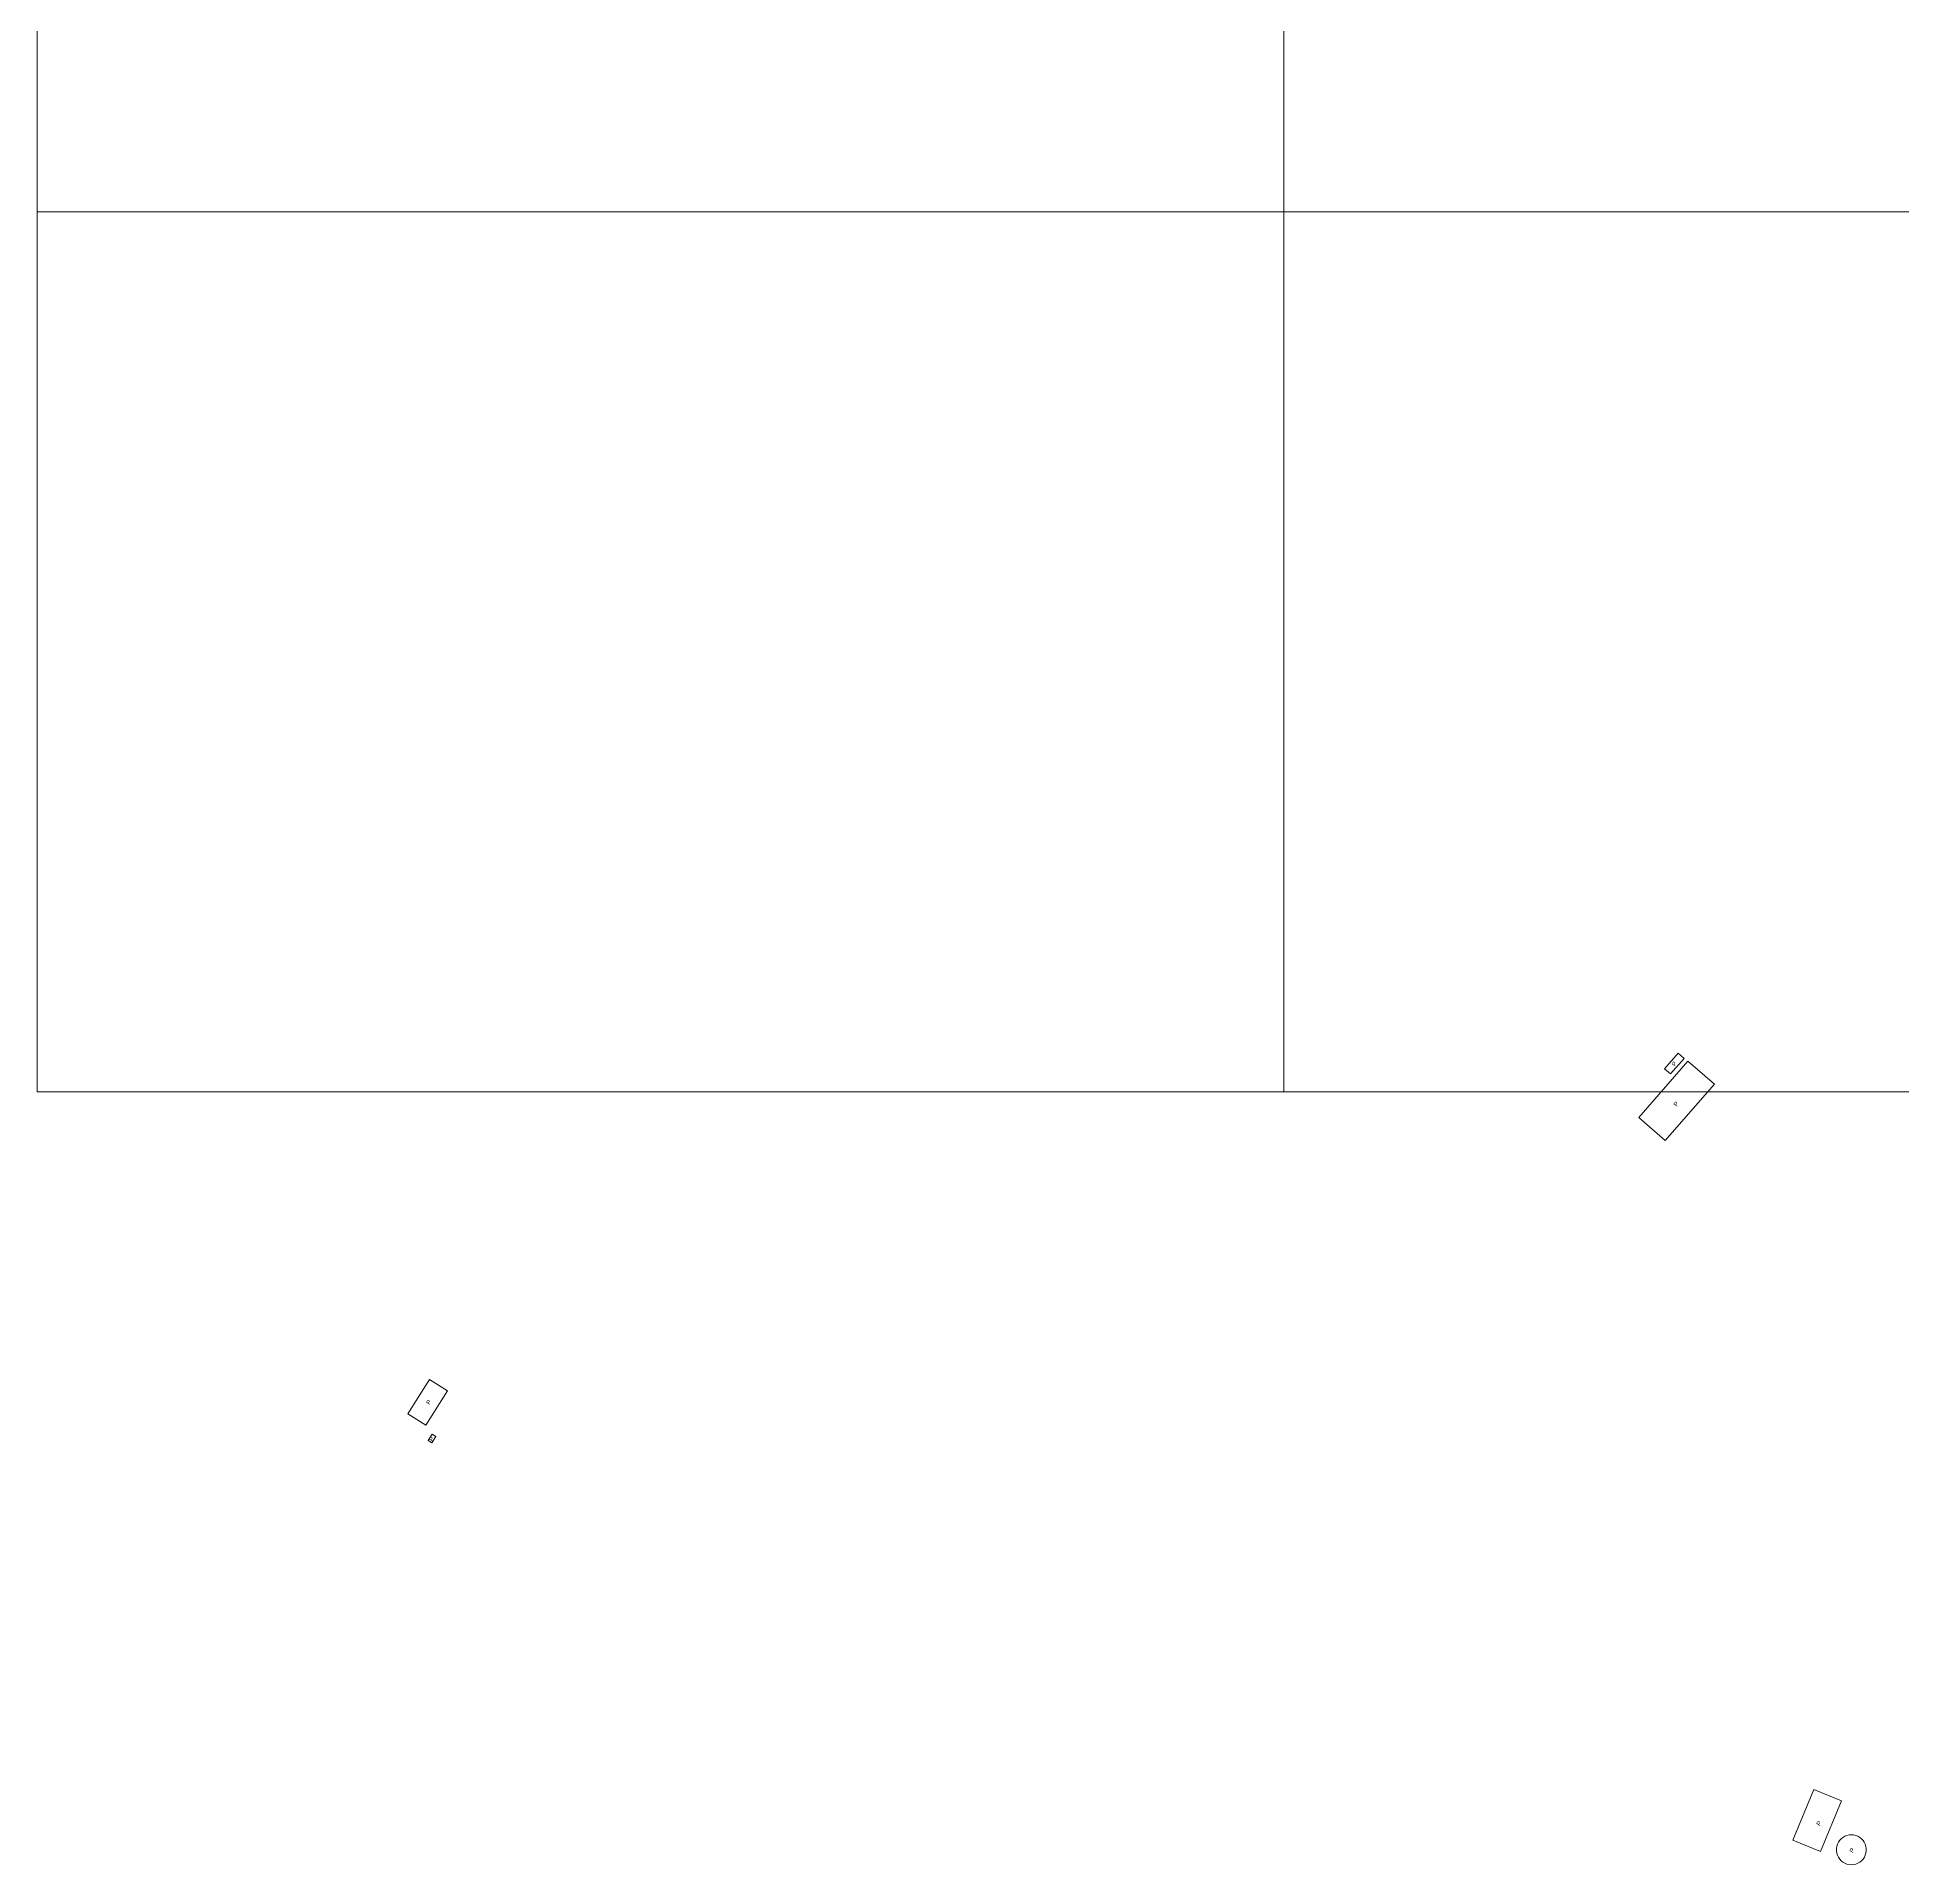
# Model space of a CAD drawing. Header units: metres. Extents: x 322294 to 7190115, y 7390841 to 10157759.
# Drawn here: x 325735 to 326365, y 7392316 to 7392933 of the extents above; entities that cross this region are included whole.
import ezdxf

# ---------------------------------------------------------------- set-up
doc = ezdxf.new("R2010")
doc.units = ezdxf.units.M
doc.layers.add('220_PISCINA_TOP', color=4, linetype='Continuous', lineweight=18)
doc.layers.add('352_HIDROG_INTERM_TOP', color=4, linetype='Continuous', lineweight=18)
doc.styles.get("Standard").update_dxf_attribs({"font": 'arial.ttf'})

msp = doc.modelspace()

# ---------------------------------------------------------------- linework, layer by layer
at = {"layer": '220_PISCINA_TOP'}
for points in [[(326284.15, 7392584.575), (326286.205, 7392582.787), (326290.79, 7392588.061), (326288.717, 7392589.849)], [(326275.512, 7392568.1), (326292.073, 7392587.138), (326300.976, 7392579.393), (326284.415, 7392560.355)], [(325866.3, 7392464.254), (325873.607, 7392475.821), (325867.441, 7392479.715), (325860.135, 7392468.149)], [(325869.604, 7392460.416), (325868.312, 7392458.371), (325867.063, 7392459.159), (325868.355, 7392461.204)], [(326327.393, 7392324.291), (326336.73, 7392320.398), (326343.86, 7392337.498), (326334.524, 7392341.391)], [(326350.029, 7392325.203), (326349.375, 7392325.579), (326348.672, 7392325.853), (326347.937, 7392326.019), (326347.184, 7392326.074), (326346.432, 7392326.016), (326345.697, 7392325.847), (326344.995, 7392325.57), (326344.343, 7392325.191), (326343.754, 7392324.72), (326343.242, 7392324.166), (326342.818, 7392323.542), (326342.493, 7392322.862), (326342.272, 7392322.14), (326342.161, 7392321.394), (326342.162, 7392320.64), (326342.276, 7392319.894), (326342.5, 7392319.174), (326342.829, 7392318.495), (326343.255, 7392317.872), (326343.769, 7392317.32), (326344.36, 7392316.851), (326345.014, 7392316.475), (326345.717, 7392316.201), (326346.452, 7392316.035), (326347.205, 7392315.98), (326347.957, 7392316.038), (326348.692, 7392316.207), (326349.394, 7392316.484), (326350.046, 7392316.863), (326350.635, 7392317.334), (326351.147, 7392317.888), (326351.57, 7392318.512), (326351.896, 7392319.193), (326352.117, 7392319.914), (326352.228, 7392320.66), (326352.227, 7392321.414), (326352.113, 7392322.16), (326351.889, 7392322.88), (326351.56, 7392323.559), (326351.134, 7392324.182), (326350.62, 7392324.734)]]:
    msp.add_lwpolyline(points, close=True, dxfattribs=at)
at = {"layer": '352_HIDROG_INTERM_TOP', "color": 3}
for points in [[(325735.182, 7392873.71), (326155.682, 7392873.71), (326155.682, 7393170.71), (325735.182, 7393170.71)], [(326155.682, 7392873.71), (326576.182, 7392873.71), (326576.182, 7393170.71), (326155.682, 7393170.71)], [(325735.182, 7392576.71), (326155.682, 7392576.71), (326155.682, 7392873.71), (325735.182, 7392873.71)], [(326155.682, 7392576.71), (326576.182, 7392576.71), (326576.182, 7392873.71), (326155.682, 7392873.71)]]:
    msp.add_lwpolyline(points, close=True, dxfattribs=at)

# ---------------------------------------------------------------- texts
at = {"layer": '220_PISCINA_TOP'}
for p in [(326287.693, 7392585.195), (326288.299, 7392571.674), (325867.454, 7392471.049), (325868.413, 7392458.64), (326336.495, 7392328.913), (326347.658, 7392319.8)]:
    msp.add_text('P', height=1.5, rotation=55.830057, dxfattribs=at).set_placement(p)

doc.saveas('drawing.dxf')
